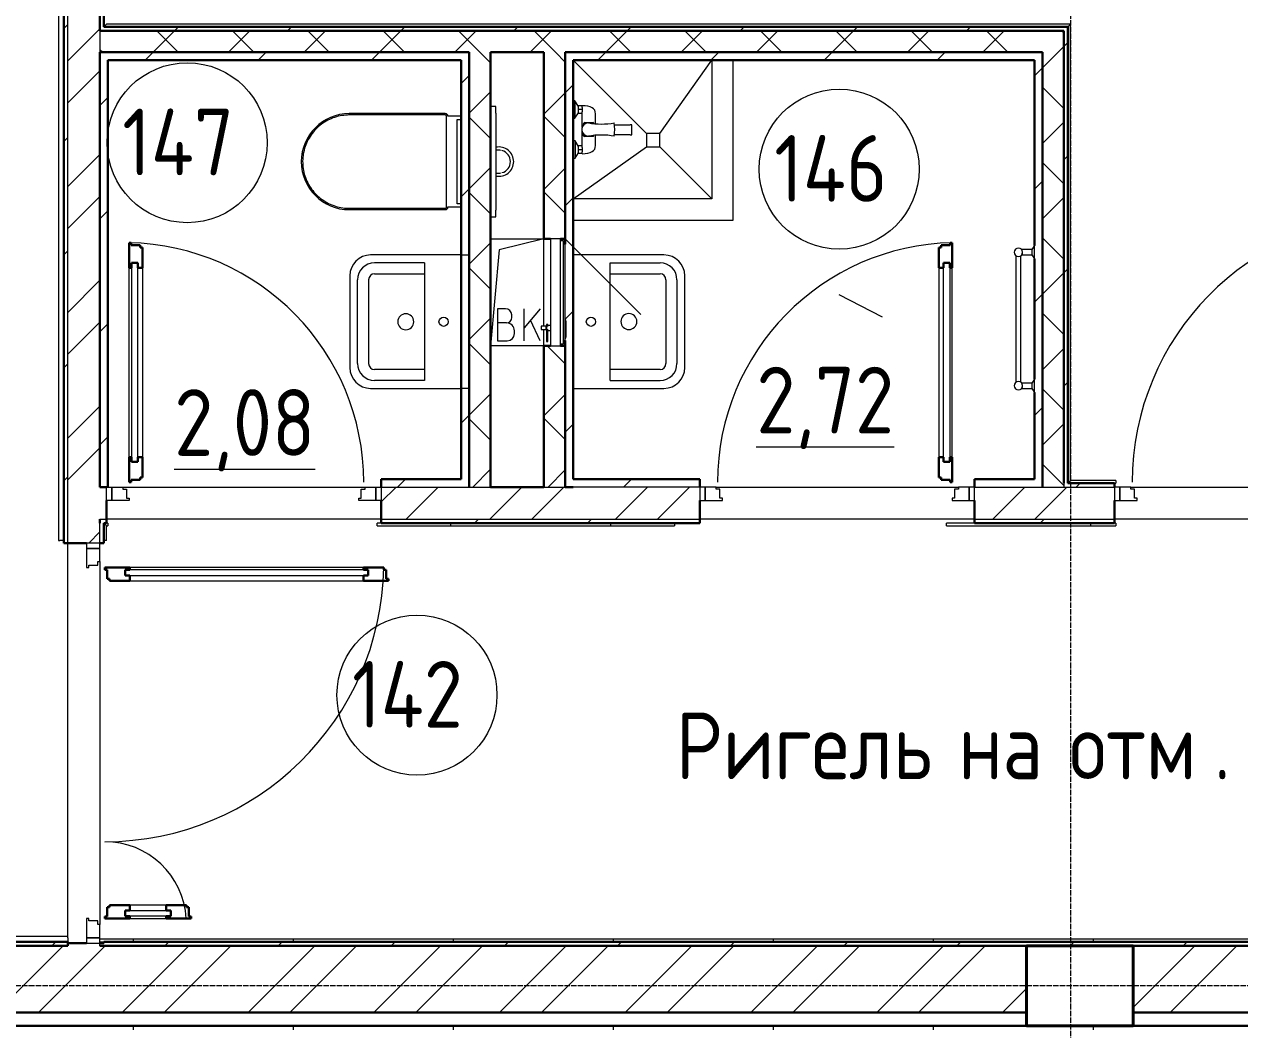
# Model space of a CAD drawing. Header units: millimetres. Extents: x -215207 to 92095, y -30385 to 123050.
# Drawn here: x -186009 to -181451, y 25576 to 29346 of the extents above; entities that cross this region are included whole.
import ezdxf

# ---------------------------------------------------------------- set-up
doc = ezdxf.new("R2010")
doc.units = ezdxf.units.MM
doc.linetypes.add('ADSK_Линия сетки', pattern=[25, 20, -2.5, 0, -2.5])
for name, color, linetype, lineweight in [('Аннотация', 7, 'Continuous', 20), ('Двери', 7, 'Continuous', 9), ('Марки помещений', 7, 'Continuous', 20), ('Несущие колонны', 7, 'Continuous', 20), ('Обобщенные модели', 7, 'Continuous', 20), ('Оборудование', 7, 'Continuous', 20), ('Ограждение', 7, 'Continuous', 9), ('Оси', 7, 'Continuous', 9), ('Перекрытие', 7, 'Continuous', 20), ('Сантехника', 7, 'Continuous', 20), ('Стены наружные', 7, 'Continuous', 20), ('Стены штриховка', 7, 'Continuous', 9)]:
    doc.layers.add(name, color=color, linetype=linetype, lineweight=lineweight)
doc.layers.add('Двери открывание', color=7, linetype='Continuous', lineweight=9, true_color=0xc0c0c0)
doc.styles.add('GOST Common_3', font='GOST_Common.ttf', dxfattribs={"width": 0.9, "height": 2.5})

# ---------------------------------------------------------------- blocks, each defined once
blk = doc.blocks.new('1 этаж 21082025')
at = {"lineweight": 18}
for p, q in [((15675, -2900), (15875, -2900)), ((15875, -2900), (15707.2, -2941)), ((15707.2, -2941), (15675, -3300)), ((15730.9, -3161.4), (15700.9, -3161.4)), ((15700.9, -3161.4), (15700.9, -3281.4)), ((15754.2, -3194.7), (15754.2, -3184.7)), ((15860.9, -3161.4), (15800.9, -3232.9)), ((15800.9, -3281.4), (15800.9, -3161.4)), ((15734.2, -3214.7), (15700.9, -3214.7)), ((15860.9, -3281.4), (15824.9, -3204.2)), ((15700.9, -3281.4), (15737.5, -3281.4)), ((15764.2, -3254.7), (15764.2, -3244.7)), ((15875, -3300), (15675, -3300))]:
    blk.add_line(p, q, dxfattribs=at)
for centre, radius, start, end in [((15730.9, -3184.7), 23.3, 0, 90), ((15734.2, -3194.7), 20, 270, 0), ((15734.2, -3244.7), 30, 0, 90), ((15737.5, -3254.7), 26.7, 270, 0)]:
    blk.add_arc(centre, radius, start, end, dxfattribs=at)
at = {"layer": 'Двери', "lineweight": 30}
for p, q in [((14319, -2914), (14327, -2914)), ((14319, -3008), (14319, -2914)), ((14327, -2914), (14327, -2923)), ((17406, -2914), (17398, -2914)), ((17398, -2914), (17398, -2923)), ((17406, -3008), (17406, -2914)), ((14327, -2923), (14361, -2923)), ((14361, -2923), (14361, -2932)), ((14361, -2932), (14369, -2932)), ((14369, -2932), (14369, -3008)), ((17364, -2932), (17356, -2932)), ((17356, -2932), (17356, -3008)), ((17398, -2923), (17364, -2923)), ((17364, -2923), (17364, -2932)), ((14328, -3008), (14319, -3008)), ((14328, -2990), (14328, -3008)), ((14352, -2990), (14328, -2990)), ((14352, -3008), (14352, -2990)), ((14369, -3008), (14352, -3008)), ((17356, -3008), (17373, -3008)), ((17373, -3008), (17373, -2990)), ((17373, -2990), (17397, -2990)), ((17397, -2990), (17397, -3008)), ((17397, -3008), (17406, -3008)), ((14319, -3812), (14319, -3718)), ((14328, -3718), (14319, -3718)), ((14328, -3736), (14328, -3718)), ((14352, -3736), (14328, -3736)), ((14352, -3718), (14352, -3736)), ((14369, -3718), (14352, -3718)), ((14369, -3718), (14369, -3794)), ((17356, -3718), (17356, -3794)), ((17356, -3718), (17373, -3718)), ((17373, -3718), (17373, -3736)), ((17373, -3736), (17397, -3736)), ((17397, -3718), (17406, -3718)), ((17397, -3736), (17397, -3718)), ((17406, -3812), (17406, -3718)), ((14327, -3812), (14319, -3812)), ((14327, -3803), (14327, -3812)), ((14361, -3803), (14327, -3803)), ((14361, -3794), (14361, -3803)), ((14369, -3794), (14361, -3794)), ((17356, -3794), (17364, -3794)), ((17364, -3794), (17364, -3803)), ((17364, -3803), (17398, -3803)), ((17398, -3803), (17398, -3812)), ((17398, -3812), (17406, -3812)), ((14322, -4132), (14228, -4132)), ((14228, -4132), (14228, -4140)), ((14228, -4140), (14237, -4140)), ((14237, -4140), (14237, -4174)), ((14304, -4141), (14322, -4141)), ((14304, -4162), (14304, -4141)), ((14322, -4141), (14322, -4132)), ((15274, -4132), (15198, -4132)), ((15198, -4141), (15198, -4132)), ((15216, -4141), (15198, -4141)), ((15216, -4162), (15216, -4141)), ((15274, -4140), (15274, -4132)), ((15283, -4140), (15274, -4140)), ((15283, -4174), (15283, -4140)), ((14237, -4174), (14246, -4174)), ((14246, -4174), (14246, -4182)), ((14246, -4182), (14322, -4182)), ((14322, -4162), (14304, -4162)), ((14322, -4182), (14322, -4162)), ((15198, -4162), (15216, -4162)), ((15198, -4182), (15198, -4162)), ((15198, -4182), (15292, -4182)), ((15292, -4174), (15283, -4174)), ((15292, -4182), (15292, -4174)), ((14237, -5406), (14237, -5440)), ((14246, -5406), (14237, -5406)), ((14322, -5398), (14246, -5398)), ((14246, -5398), (14246, -5406)), ((14322, -5418), (14304, -5418)), ((14304, -5418), (14304, -5439)), ((14322, -5398), (14322, -5418)), ((14534, -5398), (14458, -5398)), ((14458, -5398), (14458, -5418)), ((14458, -5418), (14476, -5418)), ((14476, -5418), (14476, -5439)), ((14534, -5406), (14534, -5398)), ((14543, -5406), (14534, -5406)), ((14543, -5440), (14543, -5406)), ((14237, -5440), (14228, -5440)), ((14228, -5440), (14228, -5448)), ((14228, -5448), (14322, -5448)), ((14304, -5439), (14322, -5439)), ((14322, -5439), (14322, -5448)), ((14458, -5439), (14458, -5448)), ((14476, -5439), (14458, -5439)), ((14458, -5448), (14552, -5448)), ((14552, -5440), (14543, -5440)), ((14552, -5448), (14552, -5440))]:
    blk.add_line(p, q, dxfattribs=at)
at = {"layer": 'Двери'}
for p, q in [((14319, -3718), (14319, -3008)), ((14328, -2990), (14328, -3736)), ((14352, -2990), (14328, -2990)), ((14352, -3736), (14352, -2990)), ((14369, -3008), (14369, -3718)), ((17356, -3008), (17356, -3718)), ((17373, -3736), (17373, -2990)), ((17373, -2990), (17397, -2990)), ((17397, -2990), (17397, -3736)), ((17406, -3718), (17406, -3008)), ((14328, -3736), (14352, -3736)), ((17397, -3736), (17373, -3736)), ((14235, -3830), (14255, -3830)), ((14235, -3880), (14235, -3830)), ((14255, -3830), (14255, -3880)), ((14255, -3830), (14296, -3830)), ((14255, -3880), (14255, -3830)), ((14296, -3830), (14296, -3838)), ((14296, -3838), (14310, -3838)), ((14310, -3838), (14310, -3872)), ((14310, -3872), (14319, -3872)), ((14319, -3872), (14319, -3880)), ((15181, -3872), (15190, -3872)), ((15181, -3880), (15181, -3872)), ((15190, -3838), (15204, -3838)), ((15190, -3872), (15190, -3838)), ((15204, -3838), (15204, -3830)), ((15204, -3830), (15245, -3830)), ((15245, -3830), (15265, -3830)), ((15245, -3880), (15245, -3830)), ((15245, -3830), (15245, -3880)), ((15265, -3830), (15265, -3880)), ((16460, -3830), (16460, -3880)), ((16480, -3830), (16460, -3830)), ((16480, -3880), (16480, -3830)), ((16521, -3830), (16480, -3830)), ((16480, -3830), (16480, -3880)), ((16521, -3838), (16521, -3830)), ((16535, -3838), (16521, -3838)), ((16535, -3872), (16535, -3838)), ((16544, -3872), (16535, -3872)), ((16544, -3880), (16544, -3872)), ((17415, -3872), (17406, -3872)), ((17406, -3872), (17406, -3880)), ((17429, -3838), (17415, -3838)), ((17415, -3838), (17415, -3872)), ((17429, -3830), (17429, -3838)), ((17470, -3830), (17429, -3830)), ((17490, -3830), (17470, -3830)), ((17470, -3830), (17470, -3880)), ((17470, -3880), (17470, -3830)), ((17490, -3880), (17490, -3830)), ((18015, -3830), (18015, -3880)), ((18035, -3830), (18015, -3830)), ((18035, -3880), (18035, -3830)), ((18076, -3830), (18035, -3830)), ((18035, -3830), (18035, -3880)), ((18076, -3838), (18076, -3830)), ((18090, -3838), (18076, -3838)), ((18090, -3872), (18090, -3838)), ((18099, -3872), (18090, -3872)), ((18099, -3880), (18099, -3872)), ((14255, -3880), (14235, -3880)), ((14319, -3880), (14255, -3880)), ((15245, -3880), (15181, -3880)), ((15265, -3880), (15245, -3880)), ((16460, -3880), (16480, -3880)), ((16480, -3880), (16544, -3880)), ((17406, -3880), (17470, -3880)), ((17470, -3880), (17490, -3880)), ((18015, -3880), (18035, -3880)), ((18035, -3880), (18099, -3880)), ((14210, -4040), (14160, -4040)), ((14160, -4040), (14160, -4060)), ((14210, -4060), (14210, -4040)), ((14160, -4060), (14210, -4060)), ((14210, -4060), (14160, -4060)), ((14160, -4060), (14160, -4132)), ((14210, -4109), (14210, -4060)), ((14160, -4132), (14168, -4132)), ((14168, -4132), (14168, -4123)), ((14168, -4123), (14202, -4123)), ((14202, -4123), (14202, -4109)), ((14202, -4109), (14210, -4109)), ((14304, -4141), (14304, -4162)), ((15216, -4141), (14304, -4141)), ((15198, -4132), (14322, -4132)), ((15216, -4162), (15216, -4141)), ((14304, -4162), (15216, -4162)), ((14322, -4182), (15198, -4182)), ((14304, -5418), (14476, -5418)), ((14304, -5439), (14304, -5418)), ((14458, -5398), (14322, -5398)), ((14476, -5418), (14476, -5439)), ((14168, -5448), (14160, -5448)), ((14160, -5448), (14160, -5520)), ((14168, -5457), (14168, -5448)), ((14202, -5457), (14168, -5457)), ((14202, -5471), (14202, -5457)), ((14476, -5439), (14304, -5439)), ((14322, -5448), (14458, -5448)), ((14210, -5471), (14202, -5471)), ((14210, -5520), (14210, -5471)), ((14210, -5520), (14160, -5520)), ((14160, -5520), (14160, -5540)), ((14160, -5520), (14210, -5520)), ((14160, -5540), (14210, -5540)), ((14210, -5540), (14210, -5520))]:
    blk.add_line(p, q, dxfattribs=at)
at = {"layer": 'Двери открывание'}
for centre, radius, start, end in [((19079, -3812), 998, 91.0334, 180), ((14301, -3812), 898, 0, 88.8515), ((17424, -3812), 898, 91.1485, 180), ((14228, -4114), 1046, 270, 359.014), ((14228, -5466), 306, 3.3723, 90)]:
    blk.add_arc(centre, radius, start, end, dxfattribs=at)
at = {"layer": 'Марки помещений'}
blk.add_line((17144.9, -3193.3), (16982, -3109.4), dxfattribs=at)
for centre in [(14537.1, -2539), (16982, -2638.1), (15398.8, -4610.3)]:
    blk.add_circle(centre, 300, dxfattribs=at)
at = {"layer": 'Несущие колонны', "lineweight": 40}
for p, q in [((17683.9, -5550), (18083.9, -5550)), ((17683.9, -5850), (17683.9, -5550)), ((18083.9, -5550), (17683.9, -5550)), ((18083.9, -5550), (18083.9, -5850)), ((17683.9, -5800), (17683.9, -5850)), ((18083.9, -5850), (18083.9, -5800)), ((18083.9, -5850), (17683.9, -5850))]:
    blk.add_line(p, q, dxfattribs=at)
at = {"layer": 'Несущие колонны'}
for p, q in [((17683.9, -5550), (17683.9, -5800)), ((18083.9, -5800), (18083.9, -5550)), ((17683.9, -5850), (18083.9, -5850))]:
    blk.add_line(p, q, dxfattribs=at)
at = {"layer": 'Обобщенные модели'}
for p, q in [((15985, -2230), (16260, -2505)), ((16310, -2505), (16505, -2230)), ((16505, -2230), (16505, -2750)), ((16585, -2830), (16585, -2230)), ((16310, -2505), (16260, -2505)), ((16260, -2505), (16260, -2555)), ((16310, -2555), (16310, -2505)), ((15985, -2750), (16260, -2555)), ((16260, -2555), (16310, -2555)), ((16505, -2750), (16310, -2555)), ((16505, -2750), (15985, -2750)), ((15985, -2830), (16585, -2830)), ((15565, -2960), (15225, -2960)), ((16325, -2960), (15985, -2960)), ((15427, -2989.4), (15239.8, -2989.4)), ((15427, -2989.4), (15427, -3430.6)), ((16123, -2989.4), (16310.2, -2989.4)), ((16123, -3430.6), (16123, -2989.4)), ((15147, -3038), (15147, -3210.1)), ((15176.3, -3367), (15176.3, -3053)), ((15217.6, -3367), (15217.6, -3053)), ((15239.8, -3030.7), (15427, -3030.7)), ((16123, -3030.7), (16310.2, -3030.7)), ((16332.4, -3053), (16332.4, -3367)), ((16373.7, -3053), (16373.7, -3367)), ((16403, -3209.9), (16403, -3038)), ((15147, -3210.1), (15147, -3382)), ((16403, -3382), (16403, -3209.9)), ((15427, -3389.3), (15239.8, -3389.3)), ((16310.2, -3389.3), (16123, -3389.3)), ((15225, -3460), (15565, -3460)), ((15427, -3430.6), (15239.8, -3430.6)), ((15985, -3460), (16325, -3460)), ((16123, -3430.6), (16310.2, -3430.6))]:
    blk.add_line(p, q, dxfattribs=at)
for centre in [(15498.7, -3210), (16051.3, -3210)]:
    blk.add_circle(centre, 17.5, dxfattribs=at)
at = {"layer": 'Обобщенные модели', "lineweight": 9}
for centre, radius, start, end in [((16041.5, -2489.5), 24.9, 90, 270), ((16090.1, -2192.3), 276.6, 259.8828, 280.1172), ((15954.3, -2489.5), 186, 352.307, 7.693), ((16090.1, -2786.8), 276.6, 79.8828, 100.1172)]:
    blk.add_arc(centre, radius, start, end, dxfattribs=at)
at = {"layer": 'Обобщенные модели'}
for centre, radius, start, end in [((15225, -3038), 78, 90, 180), ((16325, -3038), 78, 0, 90), ((15239.8, -3053), 63.6, 90, 180), ((16310.2, -3053), 63.6, 0, 90), ((15239.8, -3053), 22.3, 90, 180), ((16310.2, -3053), 22.3, 0, 90), ((15356.8, -3210.4), 30, 90, 270), ((15356.8, -3210.4), 30, 270, 90), ((16193.2, -3209.6), 30, 90, 270), ((16193.2, -3209.6), 30, 270, 90), ((15239.8, -3367), 63.6, 180, 270), ((15239.8, -3367), 22.3, 180, 270), ((16310.2, -3367), 63.6, 270, 0), ((16310.2, -3367), 22.3, 270, 0), ((15225, -3382), 78, 180, 270), ((16325, -3382), 78, 270, 0)]:
    blk.add_arc(centre, radius, start, end, dxfattribs=at)
at = {"layer": 'Обобщенные модели', "lineweight": 9}
for points, knots in [([(16017.2, -2483.8), (16017.1, -2484.2), (16016.9, -2485.2), (16016.7, -2487.1), (16016.6, -2488.5), (16016.6, -2489.5)], [0.8571429, 0.8571429, 0.8571429, 0.8571429, 0.8928571, 0.9285714, 1, 1, 1, 1]), ([(16016.6, -2489.5), (16016.6, -2490.5), (16016.7, -2492), (16016.9, -2493.9), (16017.1, -2494.9), (16017.2, -2495.3)], [0, 0, 0, 0, 0.0714286, 0.1071429, 0.1428571, 0.1428571, 0.1428571, 0.1428571]), ([(16019.1, -2478.5), (16019, -2478.7), (16018.8, -2479.2), (16018.5, -2480), (16018.1, -2480.8), (16017.9, -2481.5), (16017.8, -2481.7)], [0.71428571, 0.71428571, 0.71428571, 0.71428571, 0.73214286, 0.75, 0.78571429, 0.8032683, 0.8032683, 0.8032683, 0.8032683]), ([(16017.8, -2497.4), (16017.9, -2497.6), (16018.1, -2498.3), (16018.5, -2499.1), (16018.8, -2499.9), (16019, -2500.3), (16019.1, -2500.6)], [0.1967317, 0.1967317, 0.1967317, 0.1967317, 0.21428571, 0.25, 0.26785714, 0.28571429, 0.28571429, 0.28571429, 0.28571429]), ([(16023.1, -2472.8), (16023, -2472.8), (16022.6, -2473.3), (16022.1, -2473.8), (16021.6, -2474.6), (16021.1, -2475.2), (16020.8, -2475.6), (16020.6, -2475.9)], [0.5266216, 0.5266216, 0.5266216, 0.5266216, 0.5357143, 0.5714286, 0.5892857, 0.6071429, 0.634202, 0.634202, 0.634202, 0.634202]), ([(16020.6, -2503.2), (16020.8, -2503.4), (16021.1, -2503.9), (16021.6, -2504.5), (16022, -2505.1), (16022.4, -2505.6), (16022.8, -2506), (16023, -2506.2), (16023.1, -2506.3)], [0.365798, 0.365798, 0.365798, 0.365798, 0.3928571, 0.4107143, 0.4285714, 0.4464286, 0.4642857, 0.4733784, 0.4733784, 0.4733784, 0.4733784]), ([(16027.7, -2468.8), (16027.4, -2469), (16026.7, -2469.5), (16026.1, -2470), (16025.7, -2470.2)], [0.36280917, 0.36280917, 0.36280917, 0.36280917, 0.39285714, 0.42857143, 0.42857143, 0.42857143, 0.42857143]), ([(16033.5, -2465.9), (16033.3, -2466), (16032.7, -2466.2), (16031.6, -2466.7), (16030.7, -2467.1), (16030.3, -2467.3)], [0.19772091, 0.19772091, 0.19772091, 0.19772091, 0.21428571, 0.25, 0.28571429, 0.28571429, 0.28571429, 0.28571429]), ([(16025.7, -2508.8), (16026.1, -2509.1), (16026.7, -2509.6), (16027.4, -2510.1), (16027.7, -2510.3)], [0.57142857, 0.57142857, 0.57142857, 0.57142857, 0.60714286, 0.63719083, 0.63719083, 0.63719083, 0.63719083]), ([(16030.3, -2511.8), (16030.7, -2512), (16031.6, -2512.4), (16032.7, -2512.8), (16033.3, -2513.1), (16033.5, -2513.1)], [0.71428571, 0.71428571, 0.71428571, 0.71428571, 0.75, 0.78571429, 0.80227909, 0.80227909, 0.80227909, 0.80227909])]:
    blk.add_open_spline(points, degree=3, knots=knots, dxfattribs=at)
for points in [[(16041.5, -2464.6), (16039.5, -2464.6), (16037.5, -2464.9), (16035.6, -2465.3)], [(16035.6, -2513.8), (16037.5, -2514.2), (16039.5, -2514.4), (16041.5, -2514.4)]]:
    blk.add_open_spline(points, degree=3, dxfattribs=at)
at = {"layer": 'Оборудование'}
for p, q in [((15936.4, -2900), (15900, -2900)), ((15900, -2900), (15900, -3300)), ((15937.3, -3299.1), (15937.3, -2900.9)), ((15947, -2907), (15937.3, -2907)), ((15948, -3292), (15948, -2908)), ((15955, -2900), (16237.8, -3182.8)), ((15955, -2919), (15949.5, -2919)), ((15955, -3281), (15955, -2919)), ((15882.1, -3227.4), (15864.7, -3227.4)), ((15864.7, -3227.4), (15864.7, -3239.6)), ((15884.1, -3225.4), (15882.1, -3227.4)), ((15882.1, -3227.4), (15882.1, -3239.6)), ((15900, -3223.9), (15884.1, -3223.9)), ((15884.1, -3223.9), (15884.1, -3243.2)), ((15889.6, -3220.4), (15884.6, -3220.4)), ((15884.6, -3220.4), (15884.6, -3228.7)), ((15889.6, -3228.7), (15889.6, -3220.4)), ((15957, -3203.5), (15955, -3203.5)), ((15957, -3207.5), (15957, -3203.5)), ((15957, -3207.5), (15957, -3268)), ((15864.7, -3239.6), (15882.1, -3239.6)), ((15882.1, -3239.6), (15884.1, -3241.6)), ((15884.1, -3243.2), (15900, -3243.2)), ((15884.6, -3238.3), (15884.6, -3284.2)), ((15889.6, -3284.2), (15889.6, -3238.3)), ((15949.5, -3281), (15955, -3281)), ((15955, -3272), (15957, -3272)), ((15957, -3272), (15957, -3268)), ((15884.6, -3284.2), (15889.6, -3284.2)), ((15900, -3300), (15936.4, -3300)), ((15937.3, -3293), (15947, -3293))]:
    blk.add_line(p, q, dxfattribs=at)
for points, knots in [([(15937.3, -2900.9), (15937.3, -2900.8), (15937.3, -2900.7), (15937.2, -2900.5), (15937.1, -2900.4), (15937, -2900.2), (15936.8, -2900.1), (15936.6, -2900), (15936.5, -2900), (15936.4, -2900)], [-1, -1, -1, -1, -0.833333, -0.75, -0.583333, -0.458333, -0.333333, -0.166667, 0, 0, 0, 0]), ([(15948, -2908), (15948, -2907.9), (15948, -2907.7), (15947.9, -2907.6), (15947.9, -2907.5), (15947.8, -2907.4), (15947.7, -2907.2), (15947.5, -2907.1), (15947.3, -2907), (15947.1, -2907), (15947, -2907)], [-1, -1, -1, -1, -0.833333, -0.75, -0.666667, -0.583333, -0.458333, -0.333333, -0.166667, 0, 0, 0, 0]), ([(15949.5, -2919), (15949.4, -2919), (15949.2, -2919), (15948.9, -2918.9), (15948.8, -2918.8), (15948.6, -2918.7), (15948.4, -2918.6), (15948.3, -2918.4), (15948.2, -2918.2), (15948.1, -2918.1), (15948, -2917.8), (15948, -2917.6), (15948, -2917.5)], [-1, -1, -1, -1, -0.833333, -0.75, -0.666667, -0.583333, -0.5, -0.416667, -0.333333, -0.25, -0.166667, 0, 0, 0, 0]), ([(15948, -3282.5), (15948, -3282.4), (15948, -3282.2), (15948.1, -3281.9), (15948.2, -3281.8), (15948.3, -3281.6), (15948.4, -3281.4), (15948.6, -3281.3), (15948.8, -3281.2), (15948.9, -3281.1), (15949.2, -3281), (15949.4, -3281), (15949.5, -3281)], [0, 0, 0, 0, 0.166667, 0.25, 0.333333, 0.416667, 0.5, 0.583333, 0.666667, 0.75, 0.833333, 1, 1, 1, 1]), ([(15936.4, -3300), (15936.5, -3300), (15936.6, -3300), (15936.8, -3299.9), (15937, -3299.8), (15937.1, -3299.6), (15937.2, -3299.5), (15937.3, -3299.3), (15937.3, -3299.2), (15937.3, -3299.1)], [0, 0, 0, 0, 0.166667, 0.333333, 0.458333, 0.583333, 0.708333, 0.833333, 1, 1, 1, 1]), ([(15947, -3293), (15947.1, -3293), (15947.3, -3293), (15947.5, -3292.9), (15947.7, -3292.8), (15947.8, -3292.6), (15947.9, -3292.5), (15947.9, -3292.4), (15948, -3292.3), (15948, -3292.1), (15948, -3292)], [0, 0, 0, 0, 0.166667, 0.333333, 0.458333, 0.583333, 0.666667, 0.75, 0.833333, 1, 1, 1, 1])]:
    blk.add_open_spline(points, degree=3, knots=knots, dxfattribs=at)
at = {"layer": 'Ограждение'}
for p, q in [((14055, -200), (14055, -4030)), ((14225, -2105), (14235, -2095)), ((17850, -2095), (14235, -2095)), ((17840, -2105), (17850, -2095)), ((17850, -3805), (17850, -2095)), ((17840, -3815), (17850, -3805)), ((18020, -3805), (17850, -3805)), ((18015, -3815), (18020, -3815)), ((18020, -3805), (18020, -3815)), ((14235, -3975), (14225, -3965)), ((14240, -3965), (14235, -3965)), ((14240, -3965), (14240, -3975)), ((15250, -3975), (15250, -3965)), ((15265, -3965), (15250, -3965)), ((16365, -3965), (16365, -3975)), ((17385, -3975), (17385, -3965)), ((17490, -3965), (17385, -3965)), ((18020, -3965), (18015, -3965)), ((18020, -3965), (18020, -3975)), ((14235, -4030), (14235, -3975)), ((14235, -3975), (14240, -3975)), ((15250, -3975), (16365, -3975)), ((17385, -3975), (18020, -3975)), ((14055, -4030), (14060, -4030)), ((14075, -4030), (14060, -4030)), ((14235, -4030), (14225, -4030)), ((14090, -5515), (35, -5515)), ((14090, -5520), (14090, -5515)), ((14090, -5520), (14090, -5535)), ((21405, -5525), (14210, -5525)), ((14210, -5535), (14225, -5535))]:
    blk.add_line(p, q, dxfattribs=at)
at = {"layer": 'Ограждение', "linetype": 'Continuous'}
for p, q in [((15526, -3975), (15526, -3965)), ((16126, -3975), (16126, -3965)), ((17926, -3975), (17926, -3965)), ((14336, -5535), (14336, -5525)), ((14936, -5535), (14936, -5525)), ((15536, -5535), (15536, -5525)), ((16136, -5535), (16136, -5525)), ((16736, -5535), (16736, -5525)), ((17336, -5535), (17336, -5525)), ((17936, -5535), (17936, -5525))]:
    blk.add_line(p, q, dxfattribs=at)
at = {"layer": 'Оси', "linetype": 'ADSK_Линия сетки'}
for p, q in [((17850, 5350.6), (17850, -14846.4)), ((58165, -5700), (-14072.3, -5700))]:
    blk.add_line(p, q, dxfattribs=at)
at = {"layer": 'Перекрытие', "color": 49, "true_color": 0x464646}
for p, q in [((15675, -2900), (15875, -2900)), ((15875, -3300), (15675, -3300))]:
    blk.add_line(p, q, dxfattribs=at)
at = {"layer": 'Сантехника', "lineweight": 9}
for p, q in [((15695, -2403.3), (15675, -2403.3)), ((15695, -2428.3), (15695, -2403.3)), ((15695, -2428.3), (15695, -2791.8)), ((15696.4, -2567.3), (15695.3, -2567.3)), ((15697.5, -2567.3), (15696.4, -2567.3)), ((15698.6, -2567.3), (15697.5, -2567.3)), ((15699.6, -2567.3), (15698.6, -2567.3)), ((15700.5, -2567.3), (15699.6, -2567.3)), ((15701.4, -2567.3), (15700.5, -2567.3)), ((15702.2, -2567.3), (15701.4, -2567.3)), ((15702.9, -2567.3), (15702.2, -2567.3)), ((15703.6, -2567.3), (15702.9, -2567.3)), ((15704.2, -2567.3), (15703.6, -2567.3)), ((15704.7, -2567.3), (15704.2, -2567.3)), ((15705.2, -2567.3), (15704.7, -2567.3)), ((15705.6, -2567.3), (15705.2, -2567.3)), ((15705.9, -2567.3), (15705.6, -2567.3)), ((15706.1, -2567.3), (15705.9, -2567.3)), ((15706.3, -2567.3), (15706.1, -2567.3)), ((15706.4, -2567.3), (15706.3, -2567.3)), ((15706.4, -2567.3), (15706.4, -2567.3)), ((15696.1, -2652.7), (15697.2, -2652.7)), ((15697.2, -2652.7), (15698.3, -2652.7)), ((15698.3, -2652.7), (15699.3, -2652.7)), ((15699.3, -2652.7), (15700.3, -2652.7)), ((15700.3, -2652.7), (15701.1, -2652.7)), ((15701.1, -2652.7), (15702, -2652.7)), ((15702, -2652.7), (15702.7, -2652.7)), ((15702.7, -2652.7), (15703.4, -2652.7)), ((15703.4, -2652.7), (15704, -2652.7)), ((15704, -2652.7), (15704.6, -2652.7)), ((15704.6, -2652.7), (15705, -2652.7)), ((15705, -2652.7), (15705.5, -2652.7)), ((15705.5, -2652.7), (15705.8, -2652.7)), ((15705.8, -2652.7), (15706.1, -2652.7)), ((15706.1, -2652.7), (15706.3, -2652.7)), ((15706.3, -2652.7), (15706.4, -2652.7)), ((15706.4, -2652.7), (15706.4, -2652.7)), ((15706.4, -2652.7), (15706.4, -2652.7)), ((15675, -2816.8), (15695, -2816.8)), ((15695, -2816.8), (15695, -2791.8))]:
    blk.add_line(p, q, dxfattribs=at)
at = {"layer": 'Сантехника'}
for p, q in [((15991.3, -2382.5), (15985, -2382.5)), ((16005, -2403), (15991.3, -2382.5)), ((15991.3, -2382.5), (15991.3, -2447.5)), ((16005, -2415), (16005, -2400)), ((16005, -2400), (16018, -2400)), ((16005, -2430), (16005, -2415)), ((16018, -2415), (16005, -2415)), ((16018, -2407.1), (16018, -2400.1)), ((16018, -2407.1), (16018, -2415)), ((16018, -2415), (16018, -2422.9)), ((15058, -2458.1), (15052, -2461.7)), ((15064.2, -2454.8), (15058, -2458.1)), ((15070.5, -2451.7), (15064.2, -2454.8)), ((15076.9, -2448.8), (15070.5, -2451.7)), ((15083.4, -2446.2), (15076.9, -2448.8)), ((15090, -2443.9), (15083.4, -2446.2)), ((15096.6, -2441.8), (15090, -2443.9)), ((15103.4, -2440), (15096.6, -2441.8)), ((15110.2, -2438.5), (15103.4, -2440)), ((15117.1, -2437.2), (15110.2, -2438.5)), ((15124.1, -2436.3), (15117.1, -2437.2)), ((15131, -2435.6), (15124.1, -2436.3)), ((15138, -2435.1), (15131, -2435.6)), ((15145, -2435), (15138, -2435.1)), ((15505, -2430), (15145, -2430)), ((15505, -2435), (15145, -2435)), ((15505.1, -2435), (15505, -2435)), ((15505.3, -2435), (15505.1, -2435)), ((15505.5, -2435), (15505.3, -2435)), ((15505.7, -2435), (15505.5, -2435)), ((15505.8, -2435.1), (15505.7, -2435)), ((15506, -2435.1), (15505.8, -2435.1)), ((15506.2, -2435.2), (15506, -2435.1)), ((15506.4, -2435.2), (15506.2, -2435.2)), ((15506.6, -2435.3), (15506.4, -2435.2)), ((15506.8, -2435.3), (15506.6, -2435.3)), ((15507, -2435.4), (15506.8, -2435.3)), ((15507.2, -2435.5), (15507, -2435.4)), ((15507.4, -2435.6), (15507.2, -2435.5)), ((15507.5, -2435.7), (15507.4, -2435.6)), ((15507.7, -2435.8), (15507.5, -2435.7)), ((15507.9, -2435.9), (15507.7, -2435.8)), ((15508, -2436), (15507.9, -2435.9)), ((15508.2, -2436.1), (15508, -2436)), ((15508.3, -2436.3), (15508.2, -2436.1)), ((15508.5, -2436.4), (15508.3, -2436.3)), ((15508.6, -2436.6), (15508.5, -2436.4)), ((15508.8, -2436.7), (15508.6, -2436.6)), ((15508.9, -2436.9), (15508.8, -2436.7)), ((15509, -2437), (15508.9, -2436.9)), ((15509.1, -2437.2), (15509, -2437)), ((15509.2, -2437.3), (15509.1, -2437.2)), ((15509.3, -2437.5), (15509.2, -2437.3)), ((15509.4, -2437.7), (15509.3, -2437.5)), ((15509.5, -2437.9), (15509.4, -2437.7)), ((15509.6, -2438.1), (15509.5, -2437.9)), ((15509.7, -2438.2), (15509.6, -2438.1)), ((15509.7, -2438.4), (15509.7, -2438.2)), ((15509.8, -2438.6), (15509.7, -2438.4)), ((15509.9, -2438.8), (15509.8, -2438.6)), ((15509.9, -2439), (15509.9, -2438.8)), ((15509.9, -2439.2), (15509.9, -2439)), ((15510, -2439.4), (15509.9, -2439.2)), ((15510, -2439.6), (15510, -2439.4)), ((15510, -2439.8), (15510, -2439.6)), ((15510, -2440), (15510, -2439.8)), ((15510, -2780), (15510, -2440)), ((15565, -2440), (15515, -2440)), ((15550, -2768.2), (15550, -2451.8)), ((15550, -2451.8), (15565, -2451.8)), ((15985, -2447.5), (15991.3, -2447.5)), ((15991.3, -2447.5), (16005, -2427)), ((16018, -2430), (16005, -2430)), ((16018, -2472), (16018, -2422.9)), ((16068.2, -2467), (16068.2, -2430.9)), ((15005.8, -2504), (15001.6, -2509.6)), ((15010.1, -2498.5), (15005.8, -2504)), ((15014.7, -2493.2), (15010.1, -2498.5)), ((15019.5, -2488.1), (15014.7, -2493.2)), ((15024.4, -2483.2), (15019.5, -2488.1)), ((15029.6, -2478.4), (15024.4, -2483.2)), ((15035, -2473.9), (15029.6, -2478.4)), ((15040.5, -2469.6), (15035, -2473.9)), ((15046.2, -2465.6), (15040.5, -2469.6)), ((15052, -2461.7), (15046.2, -2465.6)), ((16018, -2472), (16022.3, -2472)), ((16018, -2481.7), (16018, -2472)), ((16018, -2509.2), (16018, -2497.4)), ((16025.6, -2463.5), (16059.7, -2463.5)), ((16035.9, -2465.4), (16025.6, -2463.5)), ((16059.7, -2463.5), (16048.9, -2465.3)), ((16139.1, -2472), (16197.8, -2472)), ((16205, -2472), (16197.8, -2472)), ((16205, -2509.2), (16205, -2472)), ((14981.9, -2546.6), (14979.5, -2553.2)), ((14984.6, -2540.1), (14981.9, -2546.6)), ((14987.5, -2533.8), (14984.6, -2540.1)), ((14990.7, -2527.5), (14987.5, -2533.8)), ((14994.1, -2521.4), (14990.7, -2527.5)), ((14997.7, -2515.4), (14994.1, -2521.4)), ((15001.6, -2509.6), (14997.7, -2515.4)), ((15991.4, -2532.5), (15985, -2532.5)), ((16005, -2553), (15991.4, -2532.5)), ((15991.4, -2532.5), (15991.4, -2597.5)), ((16005, -2565), (16005, -2550)), ((16005, -2550), (16018, -2550)), ((16023.3, -2509.2), (16018, -2509.2)), ((16018, -2557.1), (16018, -2509.2)), ((16025.6, -2515.9), (16038.3, -2514)), ((16059.7, -2515.9), (16025.6, -2515.9)), ((16059.7, -2515.9), (16045.9, -2514.1)), ((16068.2, -2549.4), (16068.2, -2512.1)), ((16197.8, -2509.2), (16139, -2509.2)), ((16197.8, -2509.2), (16205, -2509.2)), ((14970.7, -2594.1), (14970.2, -2601.1)), ((14971.5, -2587.2), (14970.7, -2594.1)), ((14972.5, -2580.3), (14971.5, -2587.2)), ((14973.9, -2573.4), (14972.5, -2580.3)), ((14975.5, -2566.6), (14973.9, -2573.4)), ((14977.3, -2559.8), (14975.5, -2566.6)), ((14979.5, -2553.2), (14977.3, -2559.8)), ((15985, -2597.5), (15991.4, -2597.5)), ((15991.4, -2597.5), (16005, -2577)), ((16005, -2580), (16005, -2565)), ((16005, -2565), (16018, -2565)), ((16018, -2580), (16005, -2580)), ((16018, -2557.1), (16018, -2565)), ((16018, -2565), (16018, -2572.9)), ((16018, -2580.2), (16018, -2572.9)), ((14970.2, -2601.1), (14970, -2608.1)), ((14970, -2608.1), (14970.1, -2615.1)), ((14970.1, -2615.1), (14970.4, -2622.1)), ((14970.4, -2622.1), (14971, -2629.1)), ((14971, -2629.1), (14971.9, -2636)), ((14971.9, -2636), (14973.1, -2642.9)), ((14973.1, -2642.9), (14974.6, -2649.8)), ((14974.6, -2649.8), (14976.3, -2656.5)), ((14976.3, -2656.5), (14978.3, -2663.3)), ((14978.3, -2663.3), (14980.6, -2669.9)), ((14980.6, -2669.9), (14983.1, -2676.4)), ((14983.1, -2676.4), (14985.9, -2682.8)), ((14985.9, -2682.8), (14988.9, -2689.1)), ((14988.9, -2689.1), (14992.2, -2695.3)), ((14992.2, -2695.3), (14995.7, -2701.4)), ((14995.7, -2701.4), (14999.5, -2707.2)), ((14999.5, -2707.2), (15003.5, -2713)), ((15003.5, -2713), (15007.7, -2718.6)), ((15007.7, -2718.6), (15012.2, -2724)), ((15012.2, -2724), (15016.9, -2729.2)), ((15016.9, -2729.2), (15021.7, -2734.2)), ((15021.7, -2734.2), (15026.8, -2739)), ((15026.8, -2739), (15032, -2743.7)), ((15032, -2743.7), (15037.5, -2748.1)), ((15037.5, -2748.1), (15043.1, -2752.3)), ((15043.1, -2752.3), (15048.9, -2756.2)), ((15048.9, -2756.2), (15054.8, -2760)), ((15054.8, -2760), (15060.9, -2763.4)), ((15060.9, -2763.4), (15067.1, -2766.7)), ((15067.1, -2766.7), (15073.4, -2769.7)), ((15073.4, -2769.7), (15079.8, -2772.4)), ((15079.8, -2772.4), (15086.4, -2774.9)), ((15086.4, -2774.9), (15093, -2777.1)), ((15093, -2777.1), (15099.7, -2779)), ((15099.7, -2779), (15106.5, -2780.7)), ((15510, -2780.1), (15510, -2780)), ((15510, -2780.3), (15510, -2780.1)), ((15515, -2780), (15565, -2780)), ((15565, -2768.2), (15550, -2768.2)), ((15106.5, -2780.7), (15113.4, -2782.1)), ((15113.4, -2782.1), (15120.3, -2783.2)), ((15120.3, -2783.2), (15127.3, -2784.1)), ((15127.3, -2784.1), (15134.2, -2784.7)), ((15134.2, -2784.7), (15141.2, -2785)), ((15141.2, -2785), (15145, -2785)), ((15145, -2785), (15505, -2785)), ((15145, -2790), (15505, -2790)), ((15505, -2785), (15505.2, -2785)), ((15505.2, -2785), (15505.4, -2785)), ((15505.4, -2785), (15505.6, -2785)), ((15505.6, -2785), (15505.8, -2784.9)), ((15505.8, -2784.9), (15506, -2784.9)), ((15506, -2784.9), (15506.2, -2784.9)), ((15506.2, -2784.9), (15506.4, -2784.8)), ((15506.4, -2784.8), (15506.6, -2784.7)), ((15506.6, -2784.7), (15506.8, -2784.7)), ((15506.8, -2784.7), (15506.9, -2784.6)), ((15506.9, -2784.6), (15507.1, -2784.5)), ((15507.1, -2784.5), (15507.3, -2784.4)), ((15507.3, -2784.4), (15507.5, -2784.3)), ((15507.5, -2784.3), (15507.7, -2784.2)), ((15507.7, -2784.2), (15507.8, -2784.1)), ((15507.8, -2784.1), (15508, -2784)), ((15508, -2784), (15508.1, -2783.9)), ((15508.1, -2783.9), (15508.3, -2783.8)), ((15508.3, -2783.8), (15508.4, -2783.6)), ((15508.4, -2783.6), (15508.6, -2783.5)), ((15508.6, -2783.5), (15508.7, -2783.3)), ((15508.7, -2783.3), (15508.9, -2783.2)), ((15508.9, -2783.2), (15509, -2783)), ((15509, -2783), (15509.1, -2782.9)), ((15509.1, -2782.9), (15509.2, -2782.7)), ((15509.2, -2782.7), (15509.3, -2782.5)), ((15509.3, -2782.5), (15509.4, -2782.4)), ((15509.4, -2782.4), (15509.5, -2782.2)), ((15509.5, -2782.2), (15509.6, -2782)), ((15509.6, -2782), (15509.7, -2781.8)), ((15509.7, -2781.6), (15509.8, -2781.4)), ((15509.7, -2781.8), (15509.7, -2781.6)), ((15509.8, -2781.2), (15509.9, -2781)), ((15509.8, -2781.4), (15509.8, -2781.2)), ((15509.9, -2780.8), (15510, -2780.7)), ((15509.9, -2781), (15509.9, -2780.8)), ((15510, -2780.5), (15510, -2780.3)), ((15510, -2780.7), (15510, -2780.5)), ((17705, -2940), (17666.5, -2940)), ((17666.5, -2960), (17705, -2960)), ((17715, -2925), (17705, -2940)), ((17715, -2925), (17705, -2940)), ((17705, -2940), (17705, -2960)), ((17705, -2960), (17715, -2975)), ((17715, -2975), (17715, -2925)), ((17645, -2962.6), (17645, -3437.4)), ((17663, -3436.9), (17663, -2962.6)), ((17705, -3440), (17666.5, -3440)), ((17666.5, -3460), (17705, -3460)), ((17715, -3425), (17705, -3440)), ((17715, -3425), (17705, -3440)), ((17705, -3440), (17705, -3460)), ((17705, -3460), (17715, -3475)), ((17715, -3475), (17715, -3425))]:
    blk.add_line(p, q, dxfattribs=at)
for centre, radius, start, end in [((15145, -2610), 180, 90, 270), ((15145, -2610), 175, 90, 90.9078), ((15145, -2610), 175, 90, 90.9078), ((15505, -2440), 10, 0, 90), ((15505, -2440), 5, 60, 90), ((15505, -2440), 5, 60, 90), ((15505, -2440), 5, 60, 75), ((15505, -2440), 5, 0, 30), ((15505, -2440), 5, 0, 30), ((15505, -2440), 5, 0, 30), ((15505, -2780), 10, 270, 0), ((15505, -2780), 5, 330, 0), ((15505, -2780), 5, 330, 0), ((15505, -2780), 5, 330, 0), ((15145, -2610), 175, 269.0922, 270), ((15145, -2610), 175, 269.0922, 270), ((15505, -2780), 5, 270, 300), ((15505, -2780), 5, 270, 300), ((15505, -2780), 5, 285, 300), ((17654, -2950), 16, 90, 270), ((17654, -2950), 16, 270, 90), ((17654, -3450), 16, 90, 270), ((17654, -3450), 16, 270, 90)]:
    blk.add_arc(centre, radius, start, end, dxfattribs=at)
at = {"layer": 'Сантехника', "lineweight": 9}
for radius, start, end in [(55, 0, 102.0258), (42.7, 80.5014, 92.7572), (42.7, 87.4662, 90), (42.7, 0, 75), (55, 257.9742, 0), (42.7, 285, 0), (42.7, 265.8024, 267.7583), (42.7, 270, 279.1301), (42.7, 270, 272.0828)]:
    blk.add_arc((15706.4, -2610), radius, start, end, dxfattribs=at)
at = {"layer": 'Сантехника'}
for points in [[(16068.2, -2430.9), (16068.2, -2410.4), (16051.5, -2400.1), (16018, -2400.1)], [(16023.3, -2509.2), (16022.1, -2507.1), (16021.1, -2504.9), (16020.3, -2502.6)], [(16020.7, -2475.7), (16021.2, -2474.5), (16021.7, -2473.3), (16022.3, -2472)], [(16021.3, -2472), (16021.9, -2470.5), (16023.2, -2467.5), (16024.8, -2464.8), (16025.6, -2463.5)], [(16059.7, -2463.5), (16060.2, -2464.4), (16060.8, -2465.4), (16061.3, -2466.4)], [(16018, -2580.2), (16051.5, -2580.2), (16068.2, -2569.9), (16068.2, -2549.4)], [(16025.6, -2515.9), (16024.9, -2514.9), (16023.7, -2512.6), (16022.6, -2510.3), (16022.1, -2509.2)], [(16061.6, -2512.6), (16061, -2513.8), (16060.3, -2514.9), (16059.7, -2515.9)], [(17669.9, -2948.2), (17669.8, -2947.6), (17669.7, -2947.1), (17669.6, -2946.5)], [(17669.9, -3448.2), (17669.8, -3447.6), (17669.7, -3447.1), (17669.6, -3446.5)]]:
    blk.add_open_spline(points, degree=3, dxfattribs=at)
for points, knots in [([(17669.2, -2944.9), (17668.9, -2944.2), (17668.6, -2943.3), (17668.1, -2942.5), (17667.8, -2941.9), (17667.5, -2941.3), (17667.2, -2940.9), (17667, -2940.7), (17666.9, -2940.5), (17666.7, -2940.3), (17666.6, -2940.1), (17666.5, -2940), (17666.5, -2940)], [0.6666667, 0.6666667, 0.6666667, 0.6666667, 0.75, 0.7708333, 0.7916667, 0.8333333, 0.875, 0.8854167, 0.8958333, 0.9166667, 0.9583333, 1, 1, 1, 1]), ([(17667, -2959.4), (17667, -2959.3), (17667.2, -2959.1), (17667.5, -2958.7), (17667.8, -2958.2), (17668.3, -2957.2), (17669, -2955.6), (17669.6, -2953.5), (17669.9, -2951.9), (17670, -2950.8), (17670, -2950.2)], [0.1111111, 0.1111111, 0.1111111, 0.1111111, 0.1388889, 0.1666667, 0.1944444, 0.2222222, 0.3333333, 0.3888889, 0.4444444, 0.4925448, 0.4925448, 0.4925448, 0.4925448]), ([(17669.2, -3444.9), (17668.9, -3444.2), (17668.6, -3443.3), (17668.1, -3442.5), (17667.8, -3441.9), (17667.5, -3441.3), (17667.2, -3440.9), (17667, -3440.7), (17666.9, -3440.5), (17666.7, -3440.3), (17666.6, -3440.1), (17666.5, -3440), (17666.5, -3440)], [0.6666667, 0.6666667, 0.6666667, 0.6666667, 0.75, 0.7708333, 0.7916667, 0.8333333, 0.875, 0.8854167, 0.8958333, 0.9166667, 0.9583333, 1, 1, 1, 1]), ([(17666.5, -3460), (17666.5, -3460), (17666.6, -3459.9), (17666.8, -3459.6), (17667, -3459.4), (17667.2, -3459.1), (17667.5, -3458.7), (17667.8, -3458.2), (17668.3, -3457.2), (17669, -3455.6), (17669.6, -3453.5), (17669.9, -3451.9), (17670, -3450.9), (17670, -3450.4)], [0, 0, 0, 0, 0.0555556, 0.0833333, 0.1111111, 0.1388889, 0.1666667, 0.1944444, 0.2222222, 0.3333333, 0.3888889, 0.4444444, 0.4884465, 0.4884465, 0.4884465, 0.4884465])]:
    blk.add_open_spline(points, degree=3, knots=knots, dxfattribs=at)
at = {"layer": 'Стены наружные', "lineweight": 30}
for p, q in [((14075, -20), (14075, -4040)), ((14210, -2120), (14210, 0)), ((14225, -2105), (14225, -15)), ((17825, -2120), (14210, -2120)), ((17840, -2105), (14225, -2105)), ((17825, -3815), (17825, -2120)), ((17840, -3815), (17840, -2105)), ((14210, -3830), (14210, -2200)), ((14210, -2200), (15595, -2200)), ((14240, -2230), (15565, -2230)), ((14240, -3830), (14240, -2230)), ((15565, -2230), (15565, -3800)), ((15595, -3830), (15595, -2200)), ((15675, -2200), (15875, -2200)), ((15675, -3830), (15675, -2200)), ((15875, -2200), (15875, -2900)), ((15955, -2200), (17745, -2200)), ((15955, -2200), (15955, -2919)), ((15985, -2230), (17715, -2230)), ((15985, -3800), (15985, -2230)), ((17715, -2230), (17715, -2925)), ((17745, -2200), (17745, -3830)), ((15875, -2900), (15900, -2900)), ((15936.6, -2900), (15955, -2900)), ((17715, -2975), (17715, -3425)), ((15955, -3281), (15955, -3830)), ((15900, -3300), (15875, -3300)), ((15875, -3300), (15875, -3830)), ((15955, -3300), (15936.6, -3300)), ((17715, -3475), (17715, -3800)), ((15565, -3800), (15265, -3800)), ((15265, -3800), (15265, -3830)), ((16460, -3800), (15985, -3800)), ((16460, -3830), (16460, -3800)), ((17715, -3800), (17490, -3800)), ((17490, -3800), (17490, -3830)), ((18015, -3815), (17840, -3815)), ((18015, -3830), (18015, -3815)), ((14235, -3830), (14210, -3830)), ((15875, -3830), (15675, -3830)), ((15985, -3830), (15955, -3830)), ((14235, -3965), (14235, -3880)), ((15265, -3880), (15265, -3965)), ((16460, -3965), (16460, -3880)), ((17490, -3880), (17490, -3965)), ((18015, -3965), (18015, -3880)), ((14210, -3965), (14210, -3950)), ((14225, -3965), (14235, -3965)), ((14225, -4040), (14225, -3965)), ((15265, -3965), (16460, -3965)), ((17490, -3965), (18015, -3965)), ((14075, -4040), (14160, -4040)), ((14210, -4040), (14225, -4040)), ((0, -5550), (14090, -5550)), ((14090, -5535), (15, -5535)), ((14090, -5550), (14090, -5535)), ((14160, -5540), (14090, -5540)), ((14225, -5540), (14210, -5540)), ((21320, -5550), (14210, -5550)), ((21405, -5535), (14225, -5535)), ((14225, -5535), (14225, -5540)), ((12112, -5800), (17683.9, -5800)), ((18083.9, -5800), (21260, -5800)), ((17683.9, -5850), (12112, -5850)), ((21260, -5850), (18083.9, -5850))]:
    blk.add_line(p, q, dxfattribs=at)
at = {"layer": 'Стены наружные', "linetype": 'Continuous', "lineweight": 9}
for p, q in [((14075, -2110.3), (14090, -2095.3)), ((14090, -2232.1), (14210, -2112.1)), ((14409.5, -2200), (14489.5, -2120)), ((14503.6, -2200), (14423.6, -2120)), ((14489.5, -2120), (14504.5, -2105)), ((14692.4, -2200), (14772.4, -2120)), ((14786.5, -2200), (14706.5, -2120)), ((14913.8, -2120), (14928.8, -2105)), ((14975.2, -2200), (15055.2, -2120)), ((15069.3, -2200), (14989.3, -2120)), ((15258.1, -2200), (15338.1, -2120)), ((15352.2, -2200), (15272.2, -2120)), ((15338.1, -2120), (15353.1, -2105)), ((15540.9, -2200), (15620.9, -2120)), ((15635, -2200), (15555, -2120)), ((15762.3, -2120), (15777.3, -2105)), ((15823.7, -2200), (15903.7, -2120)), ((15917.8, -2200), (15837.8, -2120)), ((16106.6, -2200), (16186.6, -2120)), ((16200.7, -2200), (16120.7, -2120)), ((16186.6, -2120), (16201.6, -2105)), ((16389.4, -2200), (16469.4, -2120)), ((16483.5, -2200), (16403.5, -2120)), ((16610.9, -2120), (16625.9, -2105)), ((16672.3, -2200), (16752.3, -2120)), ((16766.4, -2200), (16686.4, -2120)), ((16955.1, -2200), (17035.1, -2120)), ((17049.2, -2200), (16969.2, -2120)), ((17035.1, -2120), (17050.1, -2105)), ((17238, -2200), (17318, -2120)), ((17332.1, -2200), (17252.1, -2120)), ((17459.4, -2120), (17474.4, -2105)), ((17520.8, -2200), (17600.8, -2120)), ((17614.9, -2200), (17534.9, -2120)), ((17825, -2127.3), (17817.7, -2120)), ((17803.6, -2200), (17825, -2178.6)), ((17825, -2178.6), (17840, -2163.6)), ((14220.8, -2200), (14210, -2189.2)), ((14379.5, -2230), (14409.5, -2200)), ((14803.8, -2230), (14833.8, -2200)), ((15228.1, -2230), (15258.1, -2200)), ((15675, -2240), (15635, -2200)), ((15955, -2237.2), (15917.8, -2200)), ((16076.6, -2230), (16106.6, -2200)), ((16500.9, -2230), (16530.9, -2200)), ((16925.1, -2230), (16955.1, -2200)), ((17349.4, -2230), (17379.4, -2200)), ((17745, -2258.6), (17803.6, -2200)), ((14090, -2389.3), (14210, -2269.3)), ((17715, -2288.6), (17745, -2258.6)), ((15565, -2317.3), (15595, -2287.3)), ((15955, -2351.6), (15985, -2321.6)), ((14210, -2399.5), (14240, -2369.5)), ((15595, -2428.7), (15675, -2348.7)), ((15875, -2431.6), (15955, -2351.6)), ((17825, -2410.1), (17745, -2330.1)), ((15675, -2522.8), (15595, -2442.8)), ((15955, -2520), (15875, -2440)), ((17745, -2541.5), (17825, -2461.5)), ((14075, -2534.5), (14090, -2519.5)), ((14090, -2703.6), (14210, -2583.6)), ((17825, -2602.9), (17840, -2587.9)), ((15595, -2711.6), (15675, -2631.6)), ((15875, -2714.4), (15955, -2634.4)), ((17825, -2692.9), (17745, -2612.9)), ((17715, -2712.9), (17745, -2682.9)), ((15565, -2741.6), (15595, -2711.6)), ((15675, -2805.7), (15595, -2725.7)), ((15955, -2802.8), (15875, -2722.8)), ((14090, -2860.7), (14210, -2740.7)), ((15955, -2775.9), (15985, -2745.9)), ((17745, -2824.3), (17825, -2744.3)), ((14210, -2823.8), (14240, -2793.8)), ((15595, -2994.4), (15675, -2914.4)), ((17825, -2975.8), (17745, -2895.8)), ((14075, -2958.8), (14090, -2943.8)), ((15675, -3088.5), (15595, -3008.5)), ((17745, -3107.2), (17825, -3027.2)), ((17825, -3027.2), (17840, -3012.2)), ((14090, -3175), (14210, -3055)), ((17715, -3137.2), (17745, -3107.2)), ((15955, -3200.1), (15985, -3170.1)), ((17825, -3258.6), (17745, -3178.6)), ((14090, -3332.2), (14210, -3212.2)), ((14210, -3248.1), (14240, -3218.1)), ((15595, -3277.3), (15675, -3197.3)), ((15675, -3371.4), (15595, -3291.4)), ((15955, -3368.5), (15886.5, -3300)), ((17745, -3390), (17825, -3310)), ((14075, -3383.1), (14090, -3368.1)), ((17825, -3541.5), (17745, -3461.5)), ((17825, -3451.4), (17840, -3436.4)), ((15595, -3560.1), (15675, -3480.1)), ((15875, -3563), (15955, -3483)), ((14090, -3646.5), (14210, -3526.5)), ((17715, -3561.4), (17745, -3531.4)), ((15565, -3590.1), (15595, -3560.1)), ((15675, -3654.2), (15595, -3574.2)), ((15955, -3651.4), (15875, -3571.4)), ((15955, -3624.4), (15985, -3594.4)), ((17745, -3672.9), (17825, -3592.9)), ((14210, -3672.3), (14240, -3642.3)), ((14090, -3803.6), (14210, -3683.6)), ((15608, -3830), (15675, -3763)), ((15890.8, -3830), (15955, -3765.8)), ((17825, -3824.3), (17745, -3744.3)), ((14075, -3807.3), (14090, -3792.3)), ((15325.1, -3830), (15355.1, -3800)), ((16173.6, -3830), (16203.6, -3800)), ((17870.7, -3830), (17885.7, -3815)), ((15265, -3885.9), (15320.9, -3830)), ((15358, -3950), (15478, -3830)), ((15672.3, -3950), (15792.3, -3830)), ((15829.5, -3950), (15949.5, -3830)), ((16143.8, -3950), (16263.8, -3830)), ((16301, -3950), (16421, -3830)), ((17558.2, -3950), (17678.2, -3830)), ((17715.3, -3950), (17835.3, -3830)), ((15614.4, -3965), (15629.4, -3950)), ((16038.6, -3965), (16053.6, -3950)), ((17735.7, -3965), (17750.7, -3950)), ((14168, -4040), (14210, -3998)), ((13822.3, -5800), (14072.3, -5550)), ((13979.5, -5800), (14229.5, -5550)), ((14029.4, -5550), (14044.4, -5535)), ((14293.8, -5800), (14543.8, -5550)), ((14451, -5800), (14701, -5550)), ((14453.6, -5550), (14468.6, -5535)), ((14765.3, -5800), (15015.3, -5550)), ((14877.9, -5550), (14892.9, -5535)), ((14922.4, -5800), (15172.4, -5550)), ((15236.7, -5800), (15486.7, -5550)), ((15302.2, -5550), (15317.2, -5535)), ((15393.9, -5800), (15643.9, -5550)), ((15708.2, -5800), (15958.2, -5550)), ((15726.4, -5550), (15741.4, -5535)), ((15865.3, -5800), (16115.3, -5550)), ((16150.7, -5550), (16165.7, -5535)), ((16179.7, -5800), (16429.7, -5550)), ((16336.8, -5800), (16586.8, -5550)), ((16575, -5550), (16590, -5535)), ((16651.1, -5800), (16901.1, -5550)), ((16808.3, -5800), (17058.3, -5550)), ((16999.2, -5550), (17014.2, -5535)), ((17122.6, -5800), (17372.6, -5550)), ((17279.7, -5800), (17529.7, -5550)), ((17423.5, -5550), (17438.5, -5535)), ((17847.8, -5550), (17862.8, -5535)), ((18083.9, -5781.6), (18315.5, -5550)), ((18222.7, -5800), (18472.7, -5550)), ((18272, -5550), (18287, -5535)), ((17594, -5800), (17683.9, -5710.1)), ((14336, -5865), (14336, -5850)), ((14936, -5865), (14936, -5850)), ((15536, -5865), (15536, -5850)), ((16136, -5865), (16136, -5850)), ((16736, -5865), (16736, -5850)), ((17336, -5865), (17336, -5850)), ((17936, -5865), (17936, -5850))]:
    blk.add_line(p, q, dxfattribs=at)
at = {"layer": 'Стены наружные'}
for p, q in [((15875, -3227.4), (15875, -2900)), ((15875, -3300), (15875, -3239.6)), ((14296, -3830), (15204, -3830)), ((16521, -3830), (17429, -3830)), ((18076, -3830), (19084, -3830)), ((15265, -3950), (14235, -3950)), ((17490, -3950), (16460, -3950)), ((19145, -3950), (18015, -3950)), ((14090, -5515.2), (14090, -4040)), ((14210, -4109), (14210, -5471)), ((17683.9, -5800), (17683.9, -5550)), ((18083.9, -5550), (18083.9, -5800)), ((18083.9, -5850), (17683.9, -5850))]:
    blk.add_line(p, q, dxfattribs=at)
at = {"layer": 'Стены штриховка'}
for p, q in [((14090, -4040), (14090, 0)), ((14210, -2120), (14210, -2200)), ((15565, -2960), (15595, -2960)), ((15595, -3460), (15565, -3460)), ((17825, -3815), (17825, -3830)), ((15265, -3830), (15675, -3830)), ((15875, -3830), (15955, -3830)), ((16460, -3830), (15985, -3830)), ((17490, -3830), (18015, -3830)), ((14210, -3950), (14235, -3950)), ((14210, -4040), (14210, -3965)), ((15265, -3950), (16460, -3950)), ((17490, -3950), (18015, -3950)), ((14210, -5550), (14210, -5540))]:
    blk.add_line(p, q, dxfattribs=at)
at = {"layer": 'Аннотация', "style": 'GOST Common_3', "width": 0.9}
for s, p in [('Ригель', (16369, -4925.9)), ('. +2.370 (h', (18387.1, -4925.9)), ('на', (17428.7, -4925.9)), ('отм', (17845.4, -4925.9))]:
    blk.add_text(s, height=250, dxfattribs=at).set_placement(p)
at = {"layer": 'Марки помещений', "style": 'GOST Common_3', "width": 0.9}
for s, p in [('147', (14293.6, -2661.2)), ('146', (16738.5, -2760.4)), ('%%U2,72', (16671.2, -3629.3)), ('%%U2,08', (14488.3, -3713.2)), ('142', (15155.3, -4732.5))]:
    blk.add_text(s, height=250, dxfattribs=at).set_placement(p)

msp = doc.modelspace()

# ---------------------------------------------------------------- block references
msp.add_blockref('1 этаж 21082025', (-199934.8, 31441.4))

doc.saveas('drawing.dxf')
